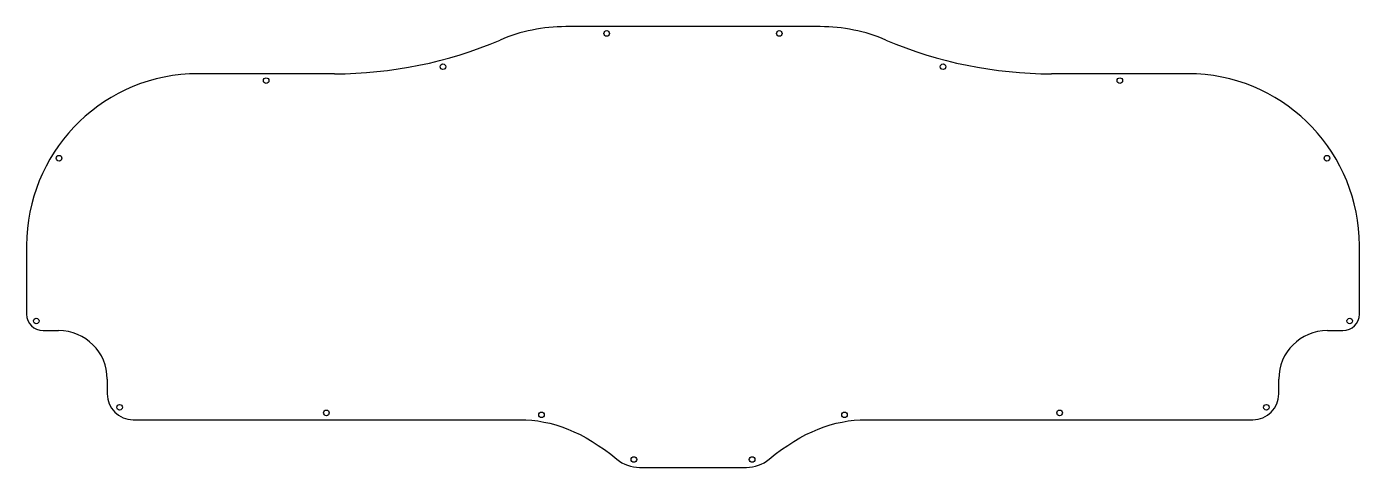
# Model space of a CAD drawing. Header units: millimetres. Extents: x -488 to 488, y -38 to 285.
import ezdxf

# ---------------------------------------------------------------- set-up
doc = ezdxf.new("R2010")
doc.units = ezdxf.units.MM

msp = doc.modelspace()

# ---------------------------------------------------------------- linework, layer by layer
at = {"color": 7, "linetype": 'Continuous', "lineweight": 25}
for p, q in [((93.25, 284.81), (-93.25, 284.81)), ((-262.75, 250.2), (-369.05, 250.2)), ((369.05, 250.2), (262.75, 250.2)), ((-488.27, 124.34), (-488.27, 73.84)), ((488.27, 73.84), (488.27, 124.34)), ((-476.27, 61.84), (-464.82, 61.84)), ((464.82, 61.84), (476.27, 61.84)), ((-429.26, 26.27), (-429.26, 15.48)), ((429.26, 15.48), (429.26, 26.27)), ((-410.26, -3.52), (-126.99, -3.52)), ((126.99, -3.52), (410.26, -3.52)), ((-39.18, -38.49), (39.18, -38.49))]:
    msp.add_line(p, q, dxfattribs=at)
for centre in [(-63.25, 279.81), (63.25, 279.81), (-183.25, 255.41), (183.25, 255.41), (-312.75, 245.2), (312.75, 245.2), (-464.55, 188.29), (464.55, 188.29), (-481.22, 68.89), (481.22, 68.89), (-420.16, 5.58), (-268.62, 1.48), (-110.99, 0.06), (110.99, 0.06), (268.62, 1.48), (420.16, 5.58), (-43.32, -32.72), (43.32, -32.72)]:
    msp.add_circle(centre, 2.05, dxfattribs=at)
for centre, radius, start, end in [((-93.25, 162.08), 122.73, 90, 113.07913), ((93.25, 162.08), 122.73, 66.92087, 90), ((-262.75, 559.85), 309.65, 270, 293.07913), ((262.75, 559.85), 309.65, 246.92087, 270), ((-362.22, 124.34), 126.05, 93.10701, 180), ((362.22, 124.34), 126.05, 0, 86.89299), ((-476.27, 73.84), 12, 180, 270), ((476.27, 73.84), 12, 270, 0), ((-464.82, 26.27), 35.57, 0, 90), ((464.82, 26.27), 35.57, 90, 180), ((-410.26, 15.48), 19, 180, 270), ((410.26, 15.48), 19, 270, 0), ((-39.18, -12.46), 26.03, 230.5246, 270), ((39.18, -12.46), 26.03, 270, 309.4754)]:
    msp.add_arc(centre, radius, start, end, dxfattribs=at)
for points in [[(-126.99, -3.52), (-103.18, -3.52), (-80.28, -12.33), (-55.73, -32.55)], [(55.73, -32.55), (80.28, -12.33), (103.18, -3.52), (126.99, -3.52)]]:
    msp.add_open_spline(points, degree=3, dxfattribs=at)

doc.saveas('drawing.dxf')
